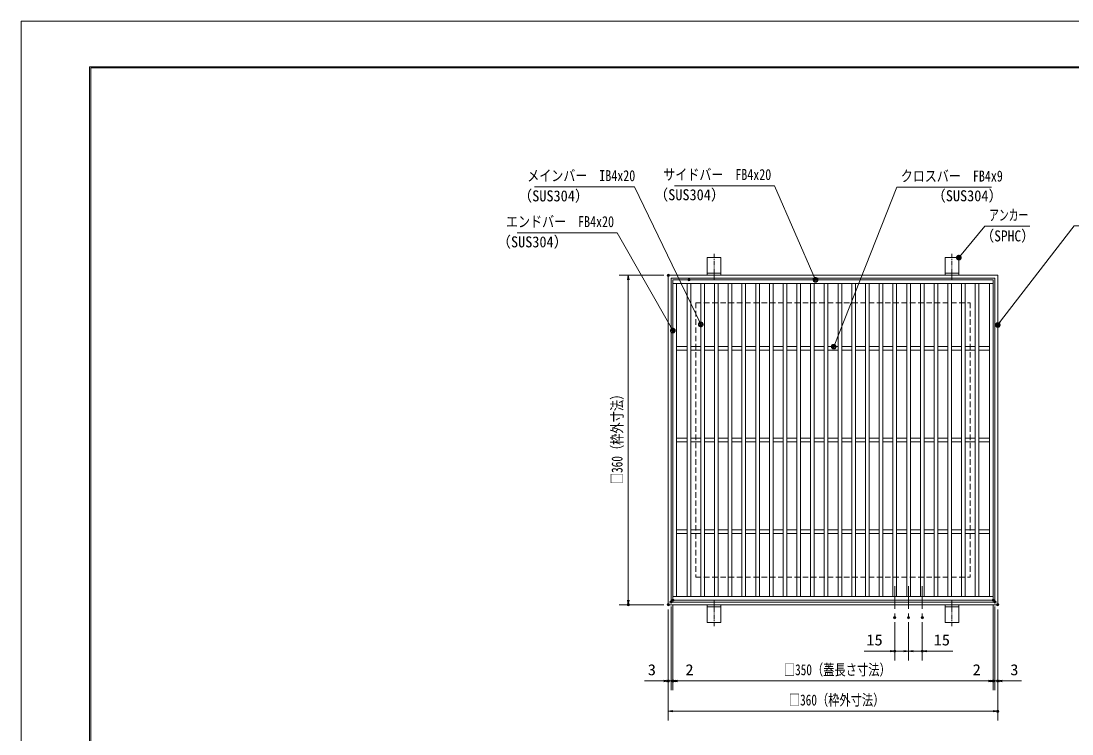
# Model space of a CAD drawing. Units: millimetres, scale not verified. Extents: x -1050 to 1050, y -742 to 742.
# Drawn here: x -1050 to 98, y -36 to 742 of the extents above; entities that cross this region are included whole.
import ezdxf
from ezdxf.enums import TextEntityAlignment as Align

# ---------------------------------------------------------------- set-up
doc = ezdxf.new("R2010")
doc.units = ezdxf.units.MM
doc.header["$LTSCALE"] = 5
doc.header["$PDMODE"] = 32
doc.header["$PDSIZE"] = 2.5
doc.linetypes.add('CHAIN1', pattern=[8, 5, -1, 1, -1])
doc.linetypes.add('DASHED1', pattern=[1.8, 1.2, -0.6])
for name, color, linetype, lineweight in [('0-0_7-図\u3000枠', 4, 'Continuous', 9), ('0-1_寸法注釈', 2, 'Continuous', 9), ('0-2_0', 2, 'Continuous', 9), ('0-3_DEFPOINTS', 134, 'Continuous', 9), ('0-4_蓋', 5, 'Continuous', 9), ('0-7_中心線', 6, 'CHAIN1', 9), ('0-8_アンカー', 7, 'Continuous', 9), ('0-9_枠', 7, 'Continuous', 9), ('0-A_溝開口', 4, 'DASHED1', 9)]:
    doc.layers.add(name, color=color, linetype=linetype, lineweight=lineweight)
doc.styles.add('ＭＳ ゴシック', font='')
doc.styles.get('ＭＳ ゴシック').set_extended_font_data('MS Gothic')

# ---------------------------------------------------------------- blocks, each defined once
blk = doc.blocks.new('A$C5D7C781A')
at = {"layer": '0-8_アンカー'}
for p, q in [((0, 118.78), (0, 22.26)), ((0, 118.78), (75, 118.78)), ((75, 118.78), (75, 22.26)), ((75, 33.76), (0, 33.76)), ((0, 22.26), (75, 22.26))]:
    blk.add_line(p, q, dxfattribs=at)
at = {"layer": '0-8_アンカー', "color": 6, "linetype": 'CHAIN1'}
blk.add_line((37.5, 140.11), (37.5, 0), dxfattribs=at)
blk = doc.blocks.new('_OPEN')
at = {"layer": '0-2_0'}
blk.add_line((0, 0), (-5, 0), dxfattribs=at)
blk.add_lwpolyline([(-5, 0.833), (0, 0), (-5, -0.833)], dxfattribs=at)
blk = doc.blocks.new('_Dot')
at = {"layer": '0-2_0'}
for p, q in [((-2.5, 0), (-5, 0)), ((2.445, 0.5), (-2.445, 0.5)), ((1.997, 1.5), (-1.997, 1.5)), ((2.289, -0.995), (-2.289, -0.995)), ((1.499, -1.995), (-1.499, -1.995))]:
    blk.add_line(p, q, dxfattribs=at)
for points in [[(2.5, 0), (2.48, 0.313), (2.421, 0.622), (2.324, 0.92), (2.191, 1.204), (2.023, 1.469), (1.822, 1.711), (1.594, 1.926), (1.34, 2.111), (1.064, 2.262), (0.773, 2.378), (0.468, 2.456), (0.157, 2.495), (-0.157, 2.495), (-0.468, 2.456), (-0.773, 2.378), (-1.064, 2.262), (-1.34, 2.111), (-1.594, 1.926), (-1.822, 1.711), (-2.023, 1.469), (-2.191, 1.204), (-2.324, 0.92), (-2.421, 0.622), (-2.48, 0.313), (-2.5, 0), (0, 0)], [(-2.5, 0), (-2.48, -0.313), (-2.421, -0.622), (-2.324, -0.92), (-2.191, -1.204), (-2.023, -1.469), (-1.822, -1.711), (-1.594, -1.926), (-1.34, -2.111), (-1.064, -2.262), (-0.773, -2.378), (-0.468, -2.456), (-0.157, -2.495), (0.157, -2.495), (0.468, -2.456), (0.773, -2.378), (1.064, -2.262), (1.34, -2.111), (1.594, -1.926), (1.822, -1.711), (2.023, -1.469), (2.191, -1.204), (2.324, -0.92), (2.421, -0.622), (2.48, -0.313), (2.5, 0), (0, 0)]]:
    blk.add_lwpolyline(points, close=True, dxfattribs=at)

msp = doc.modelspace()

# ---------------------------------------------------------------- linework, layer by layer
at = {"layer": '0-0_7-図\u3000枠'}
for p, q in [((-975, -692.5), (-975, 692.5)), ((-973.75, -691.25), (-973.75, 691.25)), ((-973.75, 691.25), (998.75, 691.25))]:
    msp.add_line(p, q, dxfattribs=at)
msp.add_lwpolyline([(-975, 692.5), (1000, 692.5), (1000, -692.5)], dxfattribs=at)
at = {"layer": '0-1_寸法注釈'}
for p, q in [((-347.695, 464.703), (-396.412, 464.703)), ((-386.412, 459.703), (-386.412, 109.703)), ((-347.695, 104.703), (-396.412, 104.703)), ((-337.695, 104.703), (-337.695, 11.409)), ((-337.695, 104.703), (-337.695, 11.409)), ((12.305, 104.703), (12.305, 11.409)), ((12.305, 104.703), (12.305, 11.409)), ((-342.695, 99.703), (-342.695, -21.632)), ((-342.695, 99.703), (-342.695, 11.409)), ((-339.695, 102.703), (-339.695, 11.409)), ((-339.695, 102.703), (-339.695, 11.409)), ((14.305, 102.703), (14.305, 11.409)), ((14.305, 102.703), (14.305, 11.409)), ((17.305, 99.703), (17.305, -21.632)), ((17.305, 99.703), (17.305, 11.409)), ((-95.195, 85.556), (-95.195, 43.979)), ((-80.195, 85.556), (-80.195, 43.979)), ((-80.195, 85.556), (-80.195, 43.979)), ((-65.195, 85.556), (-65.195, 43.979)), ((-100.195, 53.979), (-128.731, 53.979)), ((-80.195, 53.979), (-95.195, 53.979)), ((-85.195, 53.979), (-90.195, 53.979)), ((-80.195, 53.979), (-65.195, 53.979)), ((-75.195, 53.979), (-70.195, 53.979)), ((-60.195, 53.979), (-31.658, 53.979)), ((-347.695, 21.409), (-368.808, 21.409)), ((-344.695, 21.409), (-349.695, 21.409)), ((-339.695, 21.409), (-342.695, 21.409)), ((-339.695, 21.409), (-337.695, 21.409)), ((-334.695, 21.409), (-329.695, 21.409)), ((-332.695, 21.409), (7.305, 21.409)), ((-332.695, 21.409), (-311.581, 21.409)), ((7.305, 21.409), (-13.808, 21.409)), ((9.305, 21.409), (4.305, 21.409)), ((14.305, 21.409), (12.305, 21.409)), ((14.305, 21.409), (17.305, 21.409)), ((19.305, 21.409), (24.305, 21.409)), ((22.305, 21.409), (43.419, 21.409)), ((-337.695, -11.632), (12.305, -11.632))]:
    msp.add_line(p, q, dxfattribs=at)
for points in [[(-488.975, 561.243), (-379.751, 561.243), (-307.634, 411.886)], [(-335.994, 562.487), (-226.77, 562.487), (-182.209, 460.616)], [(10.422, 560.812), (-92.785, 560.812), (-161.542, 387.631)], [(52.234, 518.196), (3.18, 518.196), (-24.543, 484.766)], [(184.292, 518.673), (100.942, 518.673), (17.921, 411.19)], [(-507.794, 511.014), (-398.57, 511.014), (-338.196, 405.142)]]:
    msp.add_lwpolyline(points, dxfattribs=at)
at = {"layer": '0-3_DEFPOINTS'}
msp.add_lwpolyline([(-1050, -742.5), (-1050, 742.5), (1050, 742.5), (1050, -742.5)], close=True, dxfattribs=at)
for p in [(-342.695, 464.703), (-386.412, 104.703), (-342.695, 104.703), (-342.695, 104.703), (-339.695, 107.703), (-337.695, 109.703), (12.305, 109.703), (14.305, 107.703), (17.305, 104.703), (-95.195, 90.556), (-80.195, 90.556), (-65.195, 90.556), (-95.195, 53.979), (-65.195, 53.979), (-342.695, 21.409), (-337.695, 21.409), (12.305, 21.409), (17.305, 21.409), (17.305, -11.632)]:
    msp.add_point(p, dxfattribs=at)
at = {"layer": '0-4_蓋'}
for p, q in [((12.305, 459.703), (-337.695, 459.703)), ((-337.695, 459.703), (-337.695, 109.703)), ((12.305, 459.703), (12.305, 109.703)), ((12.305, 455.703), (-337.695, 455.703)), ((-333.695, 455.703), (-333.695, 113.703)), ((-322.195, 455.703), (-322.195, 113.703)), ((-318.195, 455.703), (-318.195, 113.703)), ((-307.195, 455.703), (-307.195, 113.703)), ((-303.195, 455.703), (-303.195, 113.703)), ((-292.195, 455.703), (-292.195, 113.703)), ((-288.195, 455.703), (-288.195, 113.703)), ((-277.195, 455.703), (-277.195, 113.703)), ((-273.195, 455.703), (-273.195, 113.703)), ((-262.195, 455.703), (-262.195, 113.703)), ((-258.195, 455.703), (-258.195, 113.703)), ((-247.195, 455.703), (-247.195, 113.703)), ((-243.195, 455.703), (-243.195, 113.703)), ((-232.195, 455.703), (-232.195, 113.703)), ((-228.195, 455.703), (-228.195, 113.703)), ((-217.195, 455.703), (-217.195, 113.703)), ((-213.195, 455.703), (-213.195, 113.703)), ((-202.195, 455.703), (-202.195, 113.703)), ((-198.195, 455.703), (-198.195, 113.703)), ((-187.195, 455.703), (-187.195, 113.703)), ((-183.195, 455.703), (-183.195, 113.703)), ((-172.195, 455.703), (-172.195, 113.703)), ((-168.195, 455.703), (-168.195, 113.703)), ((-157.195, 455.703), (-157.195, 113.703)), ((-153.195, 455.703), (-153.195, 113.703)), ((-142.195, 455.703), (-142.195, 113.703)), ((-138.195, 455.703), (-138.195, 113.703)), ((-127.195, 455.703), (-127.195, 113.703)), ((-123.195, 455.703), (-123.195, 113.703)), ((-112.195, 455.703), (-112.195, 113.703)), ((-108.195, 455.703), (-108.195, 113.703)), ((-97.195, 455.703), (-97.195, 113.703)), ((-93.195, 455.703), (-93.195, 113.703)), ((-82.195, 455.703), (-82.195, 113.703)), ((-78.195, 455.703), (-78.195, 113.703)), ((-67.195, 455.703), (-67.195, 113.703)), ((-63.195, 455.703), (-63.195, 113.703)), ((-52.195, 455.703), (-52.195, 113.703)), ((-48.195, 455.703), (-48.195, 113.703)), ((-37.195, 455.703), (-37.195, 113.703)), ((-33.195, 455.703), (-33.195, 113.703)), ((-22.195, 455.703), (-22.195, 113.703)), ((-18.195, 455.703), (-18.195, 113.703)), ((-7.195, 455.703), (-7.195, 113.703)), ((-3.195, 455.703), (-3.195, 113.703)), ((8.305, 455.703), (8.305, 113.703)), ((-322.195, 386.703), (-333.695, 386.703)), ((-322.195, 382.703), (-333.695, 382.703)), ((-307.195, 386.703), (-318.195, 386.703)), ((-307.195, 382.703), (-318.195, 382.703)), ((-292.195, 386.703), (-303.195, 386.703)), ((-292.195, 382.703), (-303.195, 382.703)), ((-277.195, 386.703), (-288.195, 386.703)), ((-277.195, 382.703), (-288.195, 382.703)), ((-262.195, 386.703), (-273.195, 386.703)), ((-262.195, 382.703), (-273.195, 382.703)), ((-247.195, 386.703), (-258.195, 386.703)), ((-247.195, 382.703), (-258.195, 382.703)), ((-232.195, 386.703), (-243.195, 386.703)), ((-232.195, 382.703), (-243.195, 382.703)), ((-217.195, 386.703), (-228.195, 386.703)), ((-217.195, 382.703), (-228.195, 382.703)), ((-202.195, 386.703), (-213.195, 386.703)), ((-202.195, 382.703), (-213.195, 382.703)), ((-187.195, 386.703), (-198.195, 386.703)), ((-187.195, 382.703), (-198.195, 382.703)), ((-172.195, 386.703), (-183.195, 386.703)), ((-172.195, 382.703), (-183.195, 382.703)), ((-168.195, 386.703), (-157.195, 386.703)), ((-168.195, 382.703), (-157.195, 382.703)), ((-153.195, 386.703), (-142.195, 386.703)), ((-153.195, 382.703), (-142.195, 382.703)), ((-138.195, 386.703), (-127.195, 386.703)), ((-138.195, 382.703), (-127.195, 382.703)), ((-123.195, 386.703), (-112.195, 386.703)), ((-123.195, 382.703), (-112.195, 382.703)), ((-108.195, 386.703), (-97.195, 386.703)), ((-108.195, 382.703), (-97.195, 382.703)), ((-93.195, 386.703), (-82.195, 386.703)), ((-93.195, 382.703), (-82.195, 382.703)), ((-78.195, 386.703), (-67.195, 386.703)), ((-78.195, 382.703), (-67.195, 382.703)), ((-63.195, 386.703), (-52.195, 386.703)), ((-63.195, 382.703), (-52.195, 382.703)), ((-48.195, 386.703), (-37.195, 386.703)), ((-48.195, 382.703), (-37.195, 382.703)), ((-33.195, 386.703), (-22.195, 386.703)), ((-33.195, 382.703), (-22.195, 382.703)), ((-18.195, 386.703), (-7.195, 386.703)), ((-18.195, 382.703), (-7.195, 382.703)), ((-3.195, 386.703), (8.305, 386.703)), ((-3.195, 382.703), (8.305, 382.703)), ((-322.195, 286.703), (-333.695, 286.703)), ((-322.195, 282.703), (-333.695, 282.703)), ((-307.195, 286.703), (-318.195, 286.703)), ((-307.195, 282.703), (-318.195, 282.703)), ((-292.195, 286.703), (-303.195, 286.703)), ((-292.195, 282.703), (-303.195, 282.703)), ((-277.195, 286.703), (-288.195, 286.703)), ((-277.195, 282.703), (-288.195, 282.703)), ((-262.195, 286.703), (-273.195, 286.703)), ((-262.195, 282.703), (-273.195, 282.703)), ((-247.195, 286.703), (-258.195, 286.703)), ((-247.195, 282.703), (-258.195, 282.703)), ((-232.195, 286.703), (-243.195, 286.703)), ((-232.195, 282.703), (-243.195, 282.703)), ((-217.195, 286.703), (-228.195, 286.703)), ((-217.195, 282.703), (-228.195, 282.703)), ((-202.195, 286.703), (-213.195, 286.703)), ((-202.195, 282.703), (-213.195, 282.703)), ((-187.195, 286.703), (-198.195, 286.703)), ((-187.195, 282.703), (-198.195, 282.703)), ((-172.195, 286.703), (-183.195, 286.703)), ((-172.195, 282.703), (-183.195, 282.703)), ((-168.195, 286.703), (-157.195, 286.703)), ((-168.195, 282.703), (-157.195, 282.703)), ((-153.195, 286.703), (-142.195, 286.703)), ((-153.195, 282.703), (-142.195, 282.703)), ((-138.195, 286.703), (-127.195, 286.703)), ((-138.195, 282.703), (-127.195, 282.703)), ((-123.195, 286.703), (-112.195, 286.703)), ((-123.195, 282.703), (-112.195, 282.703)), ((-108.195, 286.703), (-97.195, 286.703)), ((-108.195, 282.703), (-97.195, 282.703)), ((-93.195, 286.703), (-82.195, 286.703)), ((-93.195, 282.703), (-82.195, 282.703)), ((-78.195, 286.703), (-67.195, 286.703)), ((-78.195, 282.703), (-67.195, 282.703)), ((-63.195, 286.703), (-52.195, 286.703)), ((-63.195, 282.703), (-52.195, 282.703)), ((-48.195, 286.703), (-37.195, 286.703)), ((-48.195, 282.703), (-37.195, 282.703)), ((-33.195, 286.703), (-22.195, 286.703)), ((-33.195, 282.703), (-22.195, 282.703)), ((-18.195, 286.703), (-7.195, 286.703)), ((-18.195, 282.703), (-7.195, 282.703)), ((-3.195, 286.703), (8.305, 286.703)), ((-3.195, 282.703), (8.305, 282.703)), ((-322.195, 186.703), (-333.695, 186.703)), ((-307.195, 186.703), (-318.195, 186.703)), ((-292.195, 186.703), (-303.195, 186.703)), ((-277.195, 186.703), (-288.195, 186.703)), ((-262.195, 186.703), (-273.195, 186.703)), ((-247.195, 186.703), (-258.195, 186.703)), ((-232.195, 186.703), (-243.195, 186.703)), ((-217.195, 186.703), (-228.195, 186.703)), ((-202.195, 186.703), (-213.195, 186.703)), ((-187.195, 186.703), (-198.195, 186.703)), ((-172.195, 186.703), (-183.195, 186.703)), ((-168.195, 186.703), (-157.195, 186.703)), ((-153.195, 186.703), (-142.195, 186.703)), ((-138.195, 186.703), (-127.195, 186.703)), ((-123.195, 186.703), (-112.195, 186.703)), ((-108.195, 186.703), (-97.195, 186.703)), ((-93.195, 186.703), (-82.195, 186.703)), ((-78.195, 186.703), (-67.195, 186.703)), ((-63.195, 186.703), (-52.195, 186.703)), ((-48.195, 186.703), (-37.195, 186.703)), ((-33.195, 186.703), (-22.195, 186.703)), ((-18.195, 186.703), (-7.195, 186.703)), ((-3.195, 186.703), (8.305, 186.703)), ((-322.195, 182.703), (-333.695, 182.703)), ((-307.195, 182.703), (-318.195, 182.703)), ((-292.195, 182.703), (-303.195, 182.703)), ((-277.195, 182.703), (-288.195, 182.703)), ((-262.195, 182.703), (-273.195, 182.703)), ((-247.195, 182.703), (-258.195, 182.703)), ((-232.195, 182.703), (-243.195, 182.703)), ((-217.195, 182.703), (-228.195, 182.703)), ((-202.195, 182.703), (-213.195, 182.703)), ((-187.195, 182.703), (-198.195, 182.703)), ((-172.195, 182.703), (-183.195, 182.703)), ((-168.195, 182.703), (-157.195, 182.703)), ((-153.195, 182.703), (-142.195, 182.703)), ((-138.195, 182.703), (-127.195, 182.703)), ((-123.195, 182.703), (-112.195, 182.703)), ((-108.195, 182.703), (-97.195, 182.703)), ((-93.195, 182.703), (-82.195, 182.703)), ((-78.195, 182.703), (-67.195, 182.703)), ((-63.195, 182.703), (-52.195, 182.703)), ((-48.195, 182.703), (-37.195, 182.703)), ((-33.195, 182.703), (-22.195, 182.703)), ((-18.195, 182.703), (-7.195, 182.703)), ((-3.195, 182.703), (8.305, 182.703)), ((-337.695, 113.703), (12.305, 113.703)), ((-337.695, 109.703), (12.305, 109.703))]:
    msp.add_line(p, q, dxfattribs=at)
at = {"layer": '0-4_蓋', "color": 7}
for p in [(-320.195, 459.703), (-337.695, 109.703)]:
    msp.add_point(p, dxfattribs=at)
at = {"layer": '0-7_中心線'}
for p, q in [((-95.195, 125.197), (-95.195, 90.556)), ((-80.195, 125.197), (-80.195, 90.556)), ((-65.195, 125.197), (-65.195, 90.556))]:
    msp.add_line(p, q, dxfattribs=at)
at = {"layer": '0-9_枠'}
for p, q in [((-342.695, 464.703), (-342.695, 104.703)), ((-342.695, 464.703), (17.305, 464.703)), ((-339.695, 461.703), (14.305, 461.703)), ((-339.695, 461.703), (-339.695, 107.703)), ((14.305, 461.703), (14.305, 107.703)), ((17.305, 464.703), (17.305, 104.703)), ((-342.695, 104.703), (17.305, 104.703)), ((-339.695, 107.703), (14.305, 107.703))]:
    msp.add_line(p, q, dxfattribs=at)
at = {"layer": '0-A_溝開口'}
for p, q in [((-312.695, 434.703), (-12.695, 434.703)), ((-312.695, 434.703), (-312.695, 134.703)), ((-12.695, 434.703), (-12.695, 134.703)), ((-312.695, 134.703), (-12.695, 134.703))]:
    msp.add_line(p, q, dxfattribs=at)

# ---------------------------------------------------------------- block references
at = {"layer": '0-1_寸法注釈'}
for name, p, rotation in [('_Dot', (-25.195, 484.007), 229.33113), ('_OPEN', (-386.412, 464.703), 90), ('_Dot', (-181.801, 459.703), 294.09631), ('_Dot', (-307.195, 410.987), 296.08389), ('_Dot', (17.305, 410.402), 231.98503), ('_Dot', (-337.695, 404.277), 300.10079), ('_Dot', (-161.915, 386.703), 248.06063), ('_OPEN', (-386.412, 104.703), 270), ('_OPEN', (-80.195, 53.979), 180), ('_OPEN', (-65.195, 53.979), 180), ('_OPEN', (-339.695, 21.409), 180), ('_OPEN', (-337.695, 21.409), 180), ('_OPEN', (-337.695, 21.409), 180), ('_OPEN', (14.305, 21.409), 180), ('_OPEN', (17.305, 21.409), 180), ('_OPEN', (-342.695, -11.632), 180)]:
    msp.add_blockref(name, p, dxfattribs=dict(at, rotation=rotation))
for p in [(-95.195, 53.979), (-80.195, 53.979), (-342.695, 21.409), (-339.695, 21.409), (12.305, 21.409), (12.305, 21.409), (14.305, 21.409), (17.305, -11.632)]:
    msp.add_blockref('_OPEN', p, dxfattribs=at)
at = {"layer": '0-8_アンカー', "xscale": 0.2, "yscale": 0.2}
for p in [(-300.195, 460.251), (-40.195, 460.251)]:
    msp.add_blockref('A$C5D7C781A', p, dxfattribs=at)
at = {"layer": '0-8_アンカー', "xscale": -0.2, "yscale": 0.2, "rotation": 180}
for p in [(-300.195, 109.155), (-40.195, 109.155)]:
    msp.add_blockref('A$C5D7C781A', p, dxfattribs=at)

# ---------------------------------------------------------------- texts
at = {"layer": '0-1_寸法注釈', "color": 7, "style": 'ＭＳ ゴシック'}
for s, height, width, p in [('メインバー\u3000IB4x20', 12.02, 0.8, (-496.752, 563.93)), ('サイドバー\u3000FB4x20', 12.02, 0.8, (-348.138, 565.174)), ('クロスバー\u3000FB4x9', 12.03, 0.8, (-88.619, 563.499)), ('（SUS304）', 12.02, 0.95, (-506.971, 541.821)), ('（SUS304）', 12.02, 0.95, (-358.357, 543.065)), ('（SUS304）', 12.02, 0.95, (-55.015, 541.944)), ('エンドバー\u3000FB4x20', 12.02, 0.8, (-519.937, 513.701)), ('アンカー', 12.02, 0.65, (7.958, 520.883)), ('（SUS304）', 12.02, 0.95, (-530.156, 491.592)), ('（SPHC）', 12.02, 0.9, (-1.316, 498.093)), ('15', 12.02, 1.1, (-126.351, 56.666)), ('15', 12.02, 1.1, (-52.815, 56.666)), ('3', 12.02, 1.1, (-365.118, 24.096)), ('2', 12.02, 1.1, (-324.005, 24.096)), ('□350（蓋長さ寸法）', 12.03, 0.75, (-216.448, 24.096)), ('2', 12.02, 1.1, (-10.118, 24.096)), ('3', 12.02, 1.1, (30.995, 24.096)), ('□360（枠外寸法）', 12.02, 0.75, (-210.946, -8.945))]:
    msp.add_text(s, height=height, dxfattribs=dict(at, width=width)).set_placement(p, align=Align.BOTTOM_LEFT)
at = {"layer": '0-1_寸法注釈', "color": 7, "style": 'ＭＳ ゴシック', "width": 0.75}
msp.add_text('□360（枠外寸法）', height=12.02, rotation=90, dxfattribs=at).set_placement((-389.099, 236.451), align=Align.BOTTOM_LEFT)

doc.saveas('drawing.dxf')
